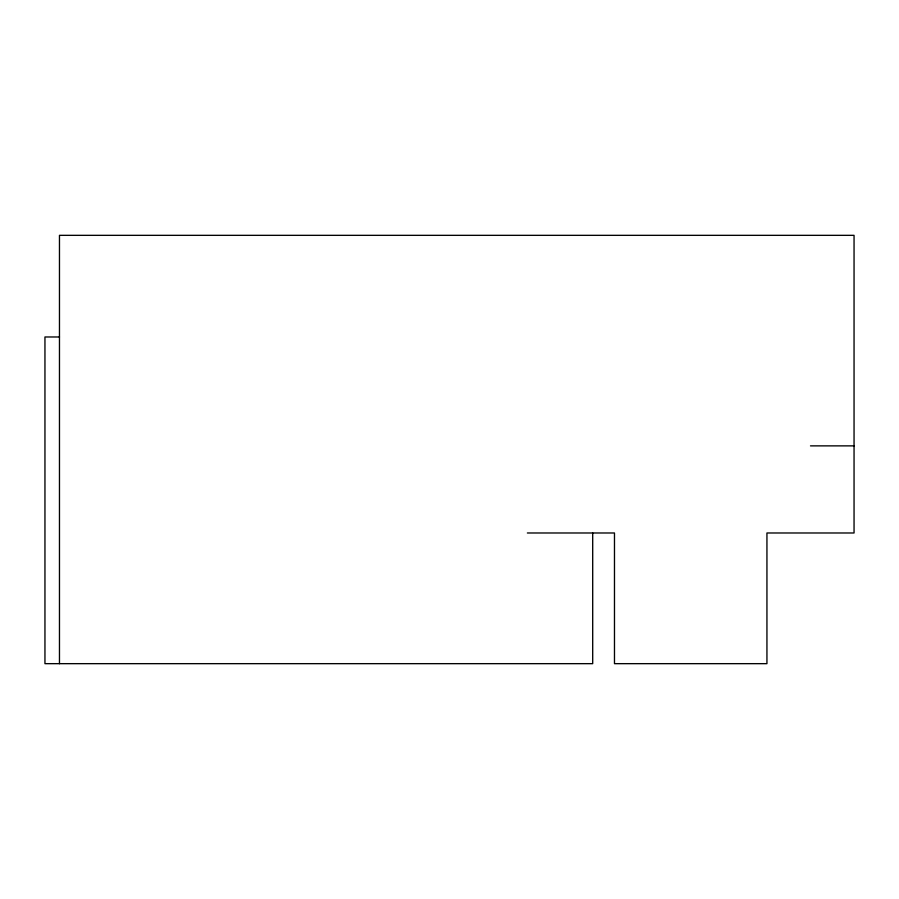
<?xml version="1.0" encoding="UTF-8"?>
<svg xmlns="http://www.w3.org/2000/svg" width="899" height="899" viewBox="0 0 899 899"><rect width="100%" height="100%" fill="white"/><g stroke="black" fill="none" stroke-linecap="round" stroke-linejoin="round"><path stroke-width="1.35" d="M59.469 336.979L44.95 336.979L44.95 663.664L592.699 663.664L592.699 532.983M810.493 445.87L854.05 445.87M527.365 532.983L614.478 532.983L614.478 663.664L766.937 663.664L766.937 532.983L854.05 532.983L854.05 235.336L59.469 235.336L59.469 663.664"/></g></svg>
